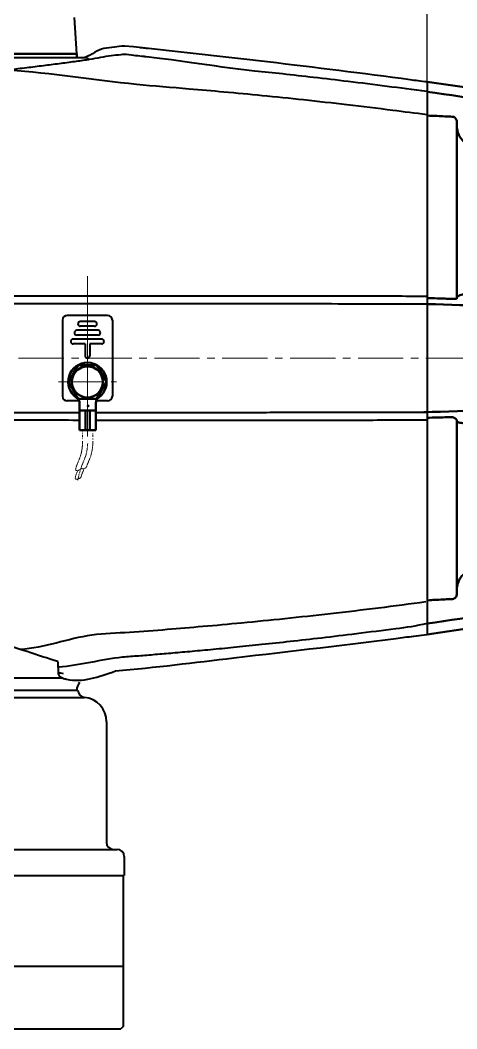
# Model space of a CAD drawing. Extents: x -12012 to 8795, y -497 to 32605.
# Drawn here: x -11228.7 to -11044.9, y 31836.2 to 32260.6 of the extents above; entities that cross this region are included whole.
import ezdxf

# ---------------------------------------------------------------- set-up
doc = ezdxf.new("R2010")
doc.units = 0
doc.header["$MEASUREMENT"] = 0
for name, pattern in [('CENTER', [2, 1.25, -0.25, 0.25, -0.25]), ('CENTER2', [28.575, 19.05, -3.175, 3.175, -3.175]), ('DIVIDE2', [0.625, 0.25, -0.125, 0, -0.125, 0, -0.125])]:
    doc.linetypes.add(name, pattern=pattern)
doc.layers.get('0').update_dxf_attribs({"linetype": 'CONTINUOUS', "lineweight": 35})
doc.layers.get('DEFPOINTS').update_dxf_attribs({"linetype": 'CONTINUOUS'})
for name, color, linetype, lineweight in [('1CEN', 4, 'CENTER2', 9), ('中心线', 14, 'CENTER', 9), ('单点划线', 1, 'CENTER2', 13), ('双点划线', 6, 'DIVIDE2', 13), ('尺寸线', 3, 'CONTINUOUS', 15), ('粗实线', 7, 'CONTINUOUS', 40)]:
    doc.layers.add(name, color=color, linetype=linetype, lineweight=lineweight)
doc.styles.add('STYLE1', font='txt.shx', dxfattribs={"width": 0.8, "height": 3, "bigfont": 'hzdx.shx'})
doc.dimstyles.new('工程标注', dxfattribs={"dimtxt": 6, "dimasz": 5, "dimexe": 1, "dimexo": 0, "dimgap": 1, "dimtad": 1, "dimdec": 0, "dimdsep": 46, "dimtxsty": 'STYLE1', "dimcen": 1, "dimclrd": 256, "dimclrt": 256, "dimadec": 0, "dimazin": 2, "dimtfac": 1, "dimtdec": 0, "dimtmove": 0, "dimatfit": 3, "dimfxl": 0, "dimtolj": 1, "dimarcsym": 0})

# ---------------------------------------------------------------- blocks, each defined once
blk = doc.blocks.new('*D362')
at = {"layer": 'DEFPOINTS', "color": 0, "ltscale": 10, "transparency": 16777216}
for p in [(-11057.42, 32409.98), (-11335.42, 32404.22), (-11057.42, 32234.62)]:
    blk.add_point(p, dxfattribs=at)
at = {"layer": '尺寸线', "color": 0, "lineweight": -2, "ltscale": 10, "transparency": 16777216}
for p, q in [((-11335.42, 32404.22), (-11335.42, 32410.98)), ((-11057.42, 32234.62), (-11057.42, 32410.98))]:
    blk.add_line(p, q, dxfattribs=at)
at = {"layer": '尺寸线', "lineweight": -2, "ltscale": 10, "transparency": 16777216}
blk.add_line((-11330.42, 32409.98), (-11062.42, 32409.98), dxfattribs=at)
at = {"layer": '尺寸线', "ltscale": 10, "transparency": 16777216}
for points in [[(-11330.42, 32410.82), (-11330.42, 32409.15), (-11335.42, 32409.98)], [(-11062.42, 32410.82), (-11062.42, 32409.15), (-11057.42, 32409.98)]]:
    blk.add_solid(points, dxfattribs=at)
at = {"layer": '尺寸线', "ltscale": 10, "transparency": 16777216, "insert": (-11196.42, 32413.98), "char_height": 3, "attachment_point": 5, "style": 'STYLE1'}
blk.add_mtext('\\A1;{\\H2x;278}', dxfattribs=at)
blk = doc.blocks.new('*D363')
at = {"layer": 'DEFPOINTS', "color": 0, "ltscale": 10, "transparency": 16777216}
for p in [(-10891.77, 32470.41), (-11781.42, 32210.31), (-10891.77, 32201.18)]:
    blk.add_point(p, dxfattribs=at)
at = {"layer": '尺寸线', "color": 0, "lineweight": -2, "ltscale": 10, "transparency": 16777216}
for p, q in [((-11781.42, 32210.31), (-11781.42, 32471.41)), ((-10891.77, 32201.18), (-10891.77, 32471.41))]:
    blk.add_line(p, q, dxfattribs=at)
at = {"layer": '尺寸线', "lineweight": -2, "ltscale": 10, "transparency": 16777216}
blk.add_line((-11776.42, 32470.41), (-10896.77, 32470.41), dxfattribs=at)
at = {"layer": '尺寸线', "ltscale": 10, "transparency": 16777216}
for points in [[(-11776.42, 32471.25), (-11776.42, 32469.58), (-11781.42, 32470.41)], [(-10896.77, 32471.25), (-10896.77, 32469.58), (-10891.77, 32470.41)]]:
    blk.add_solid(points, dxfattribs=at)
at = {"layer": '尺寸线', "ltscale": 10, "transparency": 16777216, "insert": (-11336.59, 32474.41), "char_height": 3, "attachment_point": 5, "style": 'STYLE1'}
blk.add_mtext('\\A1;{\\H2x;890}', dxfattribs=at)

msp = doc.modelspace()

# ---------------------------------------------------------------- hatches: boundary and pattern name
at = {"layer": '粗实线'}
msp.add_hatch(color=256, dxfattribs=at).paths.add_polyline_path([(-11199.959, 32098.316, 1), (-11200.359, 32098.316, 1)])

# ---------------------------------------------------------------- linework, layer by layer
at = {"color": 7, "linetype": 'Continuous'}
for p, q in [((-11204.919, 32246.515), (-11205.823, 32261.771)), ((-11170.649, 32250.172), (-11170.676, 32250.166)), ((-11427.07, 32246.515), (-11204.921, 32246.515)), ((-11204.919, 32246.515), (-11414.827, 32246.515)), ((-11200.421, 32244.715), (-11414.827, 32244.715)), ((-11057.421, 32234.618), (-11057.421, 32002.198)), ((-11210.668, 31983.715), (-11265.671, 31983.715)), ((-11265.671, 31978.715), (-11204.921, 31978.715))]:
    msp.add_line(p, q, dxfattribs=at)
for p, q in [((-11191.921, 32136.415), (-11208.921, 32136.415)), ((-11210.921, 32134.415), (-11210.921, 32102.415)), ((-11204.421, 32132.815), (-11204.421, 32132.815)), ((-11197.421, 32133.815), (-11203.421, 32133.815)), ((-11197.421, 32131.815), (-11203.421, 32131.815)), ((-11196.421, 32132.815), (-11196.421, 32132.815)), ((-11189.921, 32134.415), (-11189.921, 32102.415)), ((-11205.921, 32129.115), (-11205.921, 32129.115)), ((-11195.921, 32130.115), (-11204.921, 32130.115)), ((-11195.921, 32128.115), (-11204.921, 32128.115)), ((-11194.921, 32129.115), (-11194.921, 32129.115)), ((-11207.421, 32125.415), (-11207.421, 32125.415)), ((-11194.421, 32126.415), (-11206.421, 32126.415)), ((-11201.421, 32124.415), (-11206.421, 32124.415)), ((-11201.421, 32124.415), (-11201.421, 32119.415)), ((-11199.421, 32124.415), (-11199.421, 32119.415)), ((-11194.421, 32124.415), (-11199.421, 32124.415)), ((-11193.421, 32125.415), (-11193.421, 32125.415)), ((-11200.421, 32118.415), (-11200.421, 32118.415)), ((-11203.953, 32100.415), (-11208.921, 32100.415)), ((-11191.921, 32100.415), (-11196.716, 32100.415)), ((-11265.671, 31978.715), (-11204.421, 31978.715)), ((-11265.671, 31975.672), (-11201.706, 31975.672)), ((-11192.421, 31965.415), (-11192.421, 31914.715)), ((-11335.421, 31911.715), (-11189.421, 31911.715)), ((-11189.421, 31911.715), (-11187.921, 31911.715)), ((-11184.921, 31908.715), (-11184.921, 31900.715)), ((-11335.421, 31900.715), (-11184.921, 31900.715))]:
    msp.add_line(p, q)
at = {"ltscale": 10}
for p, q in [((-11185.421, 31900.715), (-11185.421, 31837.215)), ((-11485.421, 31862.616), (-11185.421, 31862.616)), ((-11235.421, 31836.215), (-11186.421, 31836.215)), ((-11185.421, 31837.215), (-11186.421, 31836.215))]:
    msp.add_line(p, q, dxfattribs=at)
at = {"color": 7, "linetype": 'Continuous'}
for centre, start, end in [((-11195.421, 32244.715), 180, 189.31162), ((-11199.921, 31978.715), 139.16905, 180)]:
    msp.add_arc(centre, 5, start, end, dxfattribs=at)
for centre, radius, start, end in [((-11208.921, 32134.415), 2, 90, 180), ((-11191.921, 32134.415), 2, 0, 90), ((-11203.421, 32132.815), 1, 90, 180), ((-11203.421, 32132.815), 1, 180, 270), ((-11197.421, 32132.815), 1, 0, 90), ((-11197.421, 32132.815), 1, 270, 0), ((-11204.921, 32129.115), 1, 90, 180), ((-11204.921, 32129.115), 1, 180, 270), ((-11195.921, 32129.115), 1, 0, 90), ((-11195.921, 32129.115), 1, 270, 0), ((-11206.421, 32125.415), 1, 90, 180), ((-11206.421, 32125.415), 1, 180, 270), ((-11194.421, 32125.415), 1, 0, 90), ((-11194.421, 32125.415), 1, 270, 0), ((-11200.421, 32119.415), 1, 180, 270), ((-11200.421, 32119.415), 1, 270, 0), ((-11208.921, 32102.415), 2, 180, 270), ((-11191.921, 32102.415), 2, 270, 0), ((-11201.421, 31978.659), 3, 180, 264.54814), ((-11202.681, 31965.459), 10.26, 359.75773, 84.54814), ((-11189.421, 31914.715), 3, 180, 270), ((-11187.921, 31908.715), 3, 0, 90)]:
    msp.add_arc(centre, radius, start, end)
for points, knots in [([(-11184.694, 32249.726), (-11185.129, 32249.708), (-11186.935, 32249.495), (-11190.188, 32249.043), (-11196.027, 32248.759), (-11199.393, 32245.271), (-11202.169, 32244.715)], [17.8309539, 17.8309539, 17.8309539, 17.8309539, 19.1413896, 23.2670164, 27.7573383, 36.2507175, 36.2507175, 36.2507175, 36.2507175]), ([(-11057.421, 32234.614), (-11060.126, 32234.917), (-11102.318, 32240.656), (-11144.637, 32245.438), (-11184.763, 32249.733)], [70.8240491, 70.8240491, 70.8240491, 70.8240491, 77.4985257, 198.5646, 198.5646, 198.5646, 198.5646]), ([(-11175.121, 32245.11), (-11175.933, 32245.209), (-11177.85, 32245.434), (-11181.154, 32245.724), (-11184.081, 32246.335), (-11187.276, 32245.949), (-11190.563, 32245.597), (-11195.013, 32244.892), (-11198.088, 32244.321), (-11199.687, 32244.001)], [7.8561511, 7.8561511, 7.8561511, 7.8561511, 10.3101281, 13.6469959, 17.8268107, 19.1422247, 23.2678515, 27.7581734, 32.6504847, 32.6504847, 32.6504847, 32.6504847]), ([(-11175.03, 32248.686), (-11175.758, 32248.773), (-11176.846, 32248.895), (-11177.934, 32249.002), (-11178.294, 32249.039)], [8.1104459, 8.1104459, 8.1104459, 8.1104459, 10.309293, 11.3951797, 11.3951797, 11.3951797, 11.3951797]), ([(-11057.421, 32230.595), (-11063.375, 32231.332), (-11074.279, 32232.769), (-11090.049, 32234.737), (-11104.717, 32236.461), (-11117.843, 32237.95), (-11144.512, 32240.59), (-11166.64, 32244.396), (-11176.404, 32245.249)], [70.8323785, 70.8323785, 70.8323785, 70.8323785, 87.3405253, 103.829598, 118.5069076, 131.6477754, 143.4600115, 198.8999779, 198.8999779, 198.8999779, 198.8999779]), ([(-11233.426, 32239.715), (-11215.481, 32238.434), (-11190.326, 32234.328), (-11160.103, 32232.008), (-11142.46, 32230.46), (-11126.419, 32228.95), (-11109.14, 32227.173), (-11090.813, 32225.119), (-11073.645, 32223.028), (-11062.576, 32221.58), (-11057.421, 32220.953)], [0, 0, 0, 0, 53.9709899, 76.301818, 90.9222916, 107.1032616, 124.6365961, 143.0314582, 162.4295504, 176.5198419, 176.5198419, 176.5198419, 176.5198419]), ([(-11057.421, 32144.375), (-11066.768, 32144.42), (-11086.574, 32144.478), (-11116.268, 32144.49), (-11146.322, 32144.47), (-11175.624, 32144.457), (-11204.688, 32144.454), (-11224.044, 32144.44), (-11233.694, 32144.427)], [69.5045355, 69.5045355, 69.5045355, 69.5045355, 97.5455312, 128.9203692, 158.5882228, 187.7080065, 216.8269769, 245.7774493, 245.7774493, 245.7774493, 245.7774493]), ([(-11057.421, 32141.116), (-11062.737, 32141.128), (-11075.205, 32141.154), (-11095.428, 32141.188), (-11118.771, 32141.219), (-11144.103, 32141.245), (-11171.633, 32141.264), (-11201.48, 32141.276), (-11222.187, 32141.277), (-11232.94, 32141.275)], [69.5005712, 69.5005712, 69.5005712, 69.5005712, 85.4477395, 106.904581, 130.1700807, 155.4757981, 182.8995495, 212.7602125, 245.0191428, 245.0191428, 245.0191428, 245.0191428]), ([(-11196.872, 32095.558), (-11187.481, 32095.561), (-11168.411, 32095.569), (-11140.698, 32095.589), (-11114.624, 32095.617), (-11091.184, 32095.649), (-11072.413, 32095.683), (-11061.396, 32095.706), (-11057.421, 32095.714)], [36.0680435, 36.0680435, 36.0680435, 36.0680435, 64.2410356, 93.2766792, 119.2068764, 142.465697, 163.595519, 175.5185747, 175.5185747, 175.5185747, 175.5185747]), ([(-11233.694, 32092.404), (-11224.044, 32092.39), (-11214.058, 32092.383), (-11204.072, 32092.379), (-11203.736, 32092.379)], [0, 0, 0, 0, 28.9496047, 29.9580556, 29.9580556, 29.9580556, 29.9580556]), ([(-11196.872, 32092.377), (-11189.79, 32092.375), (-11173, 32092.372), (-11146.32, 32092.361), (-11116.264, 32092.341), (-11086.57, 32092.353), (-11066.766, 32092.411), (-11057.421, 32092.456)], [36.8223422, 36.8223422, 36.8223422, 36.8223422, 58.069359, 87.1915624, 116.8626041, 148.2376584, 176.2729138, 176.2729138, 176.2729138, 176.2729138]), ([(-11057.921, 32015.842), (-11064.587, 32014.938), (-11077.986, 32013.198), (-11097.798, 32010.837), (-11116.986, 32008.744), (-11134.902, 32006.971), (-11151.4, 32005.455), (-11167.133, 32004.193), (-11182.685, 32002.76), (-11203.624, 32002.43), (-11218.494, 31996.479), (-11228.694, 31995.851)], [69.3900289, 69.3900289, 69.3900289, 69.3900289, 89.5706106, 109.923161, 129.2439783, 147.4763986, 163.9316257, 178.9501982, 194.8155792, 210.8178484, 241.4742965, 241.4742965, 241.4742965, 241.4742965]), ([(-11212.822, 31990.73), (-11217.182, 31992.057), (-11227.035, 31995.336), (-11242.89, 32000.444), (-11257.216, 32004.141), (-11266.023, 32005.795), (-11268.671, 32006.233)], [0, 0, 0, 0, 13.6737062, 31.1499783, 49.9660609, 58.0142693, 58.0142693, 58.0142693, 58.0142693]), ([(-11057.421, 32006.742), (-11062.148, 32005.627), (-11071.908, 32004.326), (-11086.58, 32002.466), (-11101.416, 32000.683), (-11114.671, 31999.174), (-11126.591, 31997.889), (-11137.375, 31996.787), (-11147.172, 31995.835), (-11156.088, 31995.011), (-11164.221, 31994.288), (-11171.727, 31993.663), (-11178.81, 31993.05), (-11192.524, 31992.256), (-11203.601, 31989.049), (-11212.673, 31988.39)], [69.3320038, 69.3320038, 69.3320038, 69.3320038, 82.1285454, 98.8693385, 113.7009861, 126.9576604, 138.8891545, 149.6674815, 159.4777749, 168.418445, 176.5298085, 183.9751088, 191.0137822, 197.8604956, 225.1487583, 225.1487583, 225.1487583, 225.1487583]), ([(-11188.618, 31986.793), (-11171.967, 31988.279), (-11131.125, 31993.312), (-11087.53, 31998.199), (-11060.621, 32001.797), (-11057.421, 32002.163)], [0, 0, 0, 0, 50.1515804, 123.4278119, 131.6006451, 131.6006451, 131.6006451, 131.6006451]), ([(-11210.676, 31983.682), (-11210.211, 31983.569), (-11202.966, 31981.656), (-11195.58, 31984.347), (-11188.618, 31986.793)], [0, 0, 0, 0, 1.4358456, 22.3842456, 22.3842456, 22.3842456, 22.3842456])]:
    msp.add_open_spline(points, degree=3, knots=knots, dxfattribs=at)
for points, start_tangent, end_tangent in [([(-11200.309, 32243.913), (-11205.902, 32243.131), (-11212.306, 32242.265), (-11218.96, 32241.406), (-11225.96, 32240.555), (-11233.426, 32239.715)], (-0.9901478, -0.1400265), (-0.9942712, -0.1068866)), ([(-11199.687, 32244.001), (-11200.309, 32243.913)], (-0.9901063, -0.1403196), (-0.9901478, -0.1400265)), ([(-11212.572, 31986.048), (-11212.674, 31988.398), (-11212.822, 31990.73)], (-0.033686, 0.9994325), (-0.0734439, 0.9972994)), ([(-11211.745, 31984.192), (-11212.16, 31984.702), (-11212.449, 31985.336), (-11212.572, 31986.048)], (-0.7309386, 0.6824432), (-0.0336902, 0.9994323)), ([(-11210.535, 31985.569), (-11212.572, 31986.047)], (-0.973292, 0.2295708), (-0.9738961, 0.2269944)), ([(-11210.968, 31983.753), (-11211.233, 31983.844), (-11211.745, 31984.192)], (-0.9718512, 0.2355956), (-0.7309386, 0.6824432)), ([(-11210.967, 31983.752), (-11210.817, 31983.716)], (0.9720261, -0.2348729), (0.9719779, -0.2350723)), ([(-11210.817, 31983.716), (-11210.676, 31983.682)], (0.9719779, -0.2350723), (0.971933, -0.2352579))]:
    msp.add_spline(points, degree=3, dxfattribs=dict(at, start_tangent=start_tangent, end_tangent=end_tangent))
msp.add_open_spline([(-11232.94, 32095.555), (-11223.205, 32095.554), (-11213.471, 32095.555), (-11203.736, 32095.557)], degree=3, dxfattribs=at)
at = {"layer": '1CEN', "color": 1}
for p, q in [((-11200.421, 32085.418), (-11200.421, 32152.908)), ((-10867.421, 32118.415), (-11789.24, 32118.415))]:
    msp.add_line(p, q, dxfattribs=at)
at = {"layer": '中心线'}
msp.add_open_spline([(-11200.304, 32082.5), (-11200.43, 32080.592), (-11200.631, 32077.554), (-11203.32, 32072.323), (-11204.559, 32067.012)], degree=3, knots=[0, 0, 0, 0, 6.7240485, 10.7122351, 10.7122351, 10.7122351, 10.7122351], dxfattribs=at)
at = {"layer": '单点划线'}
for p, q in [((-11200.421, 32143.171), (-11200.421, 32093.374)), ((-11212.612, 32108.415), (-11188.23, 32108.415))]:
    msp.add_line(p, q, dxfattribs=at)
at = {"layer": '双点划线', "linetype": 'DIVIDE2', "ltscale": 4}
for p, q in [((-11202.467, 32082.5), (-11202.467, 32088.056)), ((-11198.141, 32082.541), (-11198.141, 32088.056))]:
    msp.add_line(p, q, dxfattribs=at)
msp.add_lwpolyline([(-11205.537, 32067.596), (-11205.45, 32067.564), (-11205.379, 32067.535), (-11205.32, 32067.51), (-11205.273, 32067.488), (-11205.233, 32067.47), (-11205.199, 32067.455), (-11205.169, 32067.444), (-11205.139, 32067.437), (-11205.108, 32067.433), (-11205.076, 32067.432), (-11205.044, 32067.434), (-11205.01, 32067.438), (-11204.977, 32067.444), (-11204.943, 32067.451), (-11204.91, 32067.459), (-11204.878, 32067.467), (-11204.847, 32067.474), (-11204.817, 32067.482), (-11204.786, 32067.489), (-11204.756, 32067.495), (-11204.726, 32067.501), (-11204.694, 32067.507), (-11204.662, 32067.511), (-11204.628, 32067.515), (-11204.592, 32067.518), (-11204.554, 32067.521), (-11204.515, 32067.523), (-11204.475, 32067.526), (-11204.434, 32067.531), (-11204.393, 32067.536), (-11204.352, 32067.543), (-11204.311, 32067.553), (-11204.271, 32067.565), (-11204.231, 32067.58), (-11204.191, 32067.597), (-11204.152, 32067.615), (-11204.113, 32067.636), (-11204.075, 32067.658), (-11204.036, 32067.681), (-11203.998, 32067.705), (-11203.959, 32067.73), (-11203.914, 32067.758), (-11203.858, 32067.791), (-11203.783, 32067.833), (-11203.686, 32067.884), (-11203.558, 32067.947), (-11203.396, 32068.025), (-11203.192, 32068.121)], dxfattribs=at)
at = {"layer": '双点划线'}
for points, knots in [([(-11202.467, 32082.5), (-11202.594, 32080.592), (-11202.795, 32077.554), (-11205.484, 32072.323), (-11205.365, 32071.2)], [0, 0, 0, 0, 6.7240485, 10.7122351, 10.7122351, 10.7122351, 10.7122351]), ([(-11198.141, 32082.541), (-11198.267, 32080.634), (-11198.443, 32077.964), (-11200.542, 32073.601), (-11200.849, 32072.562)], [0, 0, 0, 0, 6.7240485, 9.4136366, 9.4136366, 9.4136366, 9.4136366])]:
    msp.add_open_spline(points, degree=3, knots=knots, dxfattribs=at)
at = {"layer": '双点划线', "end_tangent": (0.9261692, -0.3771083)}
msp.add_spline([(-11205.365, 32071.2), (-11204.121, 32071.2), (-11202.929, 32071.886), (-11201.899, 32071.886), (-11200.849, 32072.562)], degree=3, dxfattribs=at)
at = {"layer": '双点划线'}
for points in [[(-11201.771, 32071.963), (-11202.305, 32070.659), (-11203.013, 32069.198), (-11203.192, 32068.121)], [(-11204.501, 32071.114), (-11205.064, 32069.796), (-11205.628, 32068.455), (-11205.537, 32067.596)]]:
    msp.add_open_spline(points, degree=3, dxfattribs=at)
at = {"layer": '粗实线', "ltscale": 10}
msp.add_line((-11204.921, 32246.515), (-11204.921, 32244.715), dxfattribs=at)
at = {"layer": '粗实线', "color": 0}
for p, q in [((-11057.421, 32234.614), (-11036.789, 32231.681)), ((-11044.91, 32143.619), (-11044.91, 32217.871)), ((-11044.91, 32143.293), (-11044.91, 32143.619)), ((-11044.91, 32019.273), (-11044.91, 32092.239)), ((-11057.421, 32002.163), (-11036.789, 32005.198))]:
    msp.add_line(p, q, dxfattribs=at)
at = {"layer": '粗实线'}
for p, q in [((-11208.454, 32108.403), (-11204.328, 32115.503)), ((-11204.328, 32115.503), (-11196.502, 32115.503)), ((-11192.346, 32108.403), (-11196.446, 32115.503)), ((-11208.454, 32108.403), (-11204.355, 32101.303)), ((-11192.346, 32108.403), (-11196.392, 32101.397)), ((-11204.355, 32101.303), (-11196.559, 32101.303)), ((-11203.736, 32099.295), (-11203.736, 32088.056)), ((-11196.872, 32099.462), (-11196.872, 32088.056)), ((-11203.736, 32096.438), (-11196.872, 32096.438)), ((-11201.269, 32096.438), (-11201.269, 32088.056)), ((-11199.339, 32096.438), (-11199.339, 32088.056)), ((-11203.736, 32088.056), (-11196.872, 32088.056)), ((-11057.421, 32016.397), (-11056.42, 32016.599))]:
    msp.add_line(p, q, dxfattribs=at)
for centre, radius in [((-11200.421, 32108.415), 6.502), ((-11200.159, 32098.316), 0.2)]:
    msp.add_circle(centre, radius, dxfattribs=at)
for centre, radius, start, end in [((-11200.421, 32108.415), 8.093, 89.17008, 235.30085), ((-11200.421, 32108.415), 8.093, 306.18551, 88.76383), ((-11206.736, 32099.295), 3, 0, 55.30085), ((-11193.872, 32099.462), 3, 126.18551, 180)]:
    msp.add_arc(centre, radius, start, end, dxfattribs=at)
at = {"layer": '粗实线', "color": 0}
for points, start_tangent, end_tangent in [([(-11057.421, 32230.503), (-11002.181, 32221.989), (-10949.147, 32214.475), (-10896.925, 32207.124)], (0.9901139, -0.1402656), (0.9901087, -0.1403022)), ([(-11046.807, 32219.997), (-11050.004, 32220.145), (-11053.208, 32220.293), (-11057.421, 32220.441)], (-0.9989337, 0.0461673), (-0.9989443, 0.0459388)), ([(-11046.807, 32219.997), (-11046.223, 32219.875), (-11045.7, 32219.574), (-11045.284, 32219.12), (-11045.009, 32218.541), (-11044.91, 32217.871)], (0.9989337, -0.0461673), (0, -1)), ([(-11044.91, 32216.311), (-11044.695, 32214.303), (-11044.073, 32212.413), (-11043.11, 32210.764), (-11041.884, 32209.421), (-11040.425, 32208.403), (-11038.86, 32207.777), (-11037.252, 32207.538)], (0, -1), (0.9994933, -0.0318294)), ([(-11057.421, 32143.658), (-11053.203, 32143.555), (-11049.998, 32143.453), (-11046.807, 32143.353)], (0.9994854, -0.0320785), (0.9995082, -0.031359)), ([(-11044.91, 32143.619), (-11045.292, 32143.428), (-11045.711, 32143.374), (-11046.229, 32143.349), (-11046.807, 32143.353)], (0, -1), (-0.9995082, 0.031359)), ([(-11037.252, 32145.544), (-11038.858, 32145.565), (-11040.422, 32145.479), (-11041.881, 32145.286), (-11043.108, 32145.011), (-11044.071, 32144.668), (-11044.694, 32144.285), (-11044.91, 32143.898)], (-0.9989876, 0.0449854), (0, -1)), ([(-10896.925, 32137.43), (-10948.956, 32138.32), (-11002.097, 32139.231), (-11057.421, 32141.116)], (-0.9998543, 0.017068), (-0.999852, 0.0172036)), ([(-11058.862, 32095.711), (-11002.097, 32097.648), (-10948.956, 32098.559), (-10896.925, 32099.449)], (0.999852, 0.0172036), (0.9998543, 0.017068)), ([(-11046.792, 32093.626), (-11050.008, 32093.526), (-11053.217, 32093.425), (-11057.421, 32093.324)], (-0.9995221, -0.0309111), (-0.9994991, -0.0316479)), ([(-11044.91, 32092.239), (-11044.997, 32092.468), (-11046.792, 32093.626)], (0.0004093, 0.9999999), (-0.893404, 0.4492542)), ([(-11037.252, 32090.812), (-11038.85, 32090.784), (-11040.383, 32090.832), (-11041.797, 32090.952), (-11043.043, 32091.14), (-11044.037, 32091.385), (-11044.686, 32091.666), (-11044.91, 32091.954)], (-0.9991994, -0.0400068), (-0.0000964, 1)), ([(-10896.925, 32029.824), (-10949.147, 32022.404), (-11002.181, 32014.89), (-11057.421, 32006.742)], (-0.9901087, -0.1403022), (-0.9901139, -0.1402656)), ([(-11044.91, 32020.841), (-11044.686, 32022.872), (-11044.036, 32024.778), (-11043.04, 32026.417), (-11041.795, 32027.722), (-11040.382, 32028.672), (-11038.85, 32029.267), (-11037.252, 32029.503)], (0.0000137, 1), (0.9994434, 0.0333612)), ([(-11056.42, 32016.599), (-11053.221, 32016.747), (-11050.017, 32016.895), (-11046.807, 32017.043)], (0.9989415, 0.045998), (0.9989309, 0.0462289)), ([(-11046.807, 32017.043), (-11046.4, 32017.108), (-11045.977, 32017.287), (-11045.575, 32017.596), (-11045.234, 32018.038), (-11044.997, 32018.607), (-11044.91, 32019.273)], (0.9990368, 0.0438811), (-0.0001488, 1))]:
    msp.add_spline(points, degree=3, dxfattribs=dict(at, start_tangent=start_tangent, end_tangent=end_tangent))

# ---------------------------------------------------------------- dimensions: what is measured, and where the dimension line sits
at = {"layer": '尺寸线', "ltscale": 10}
for base, p1, p2, picture, middle in [((-10891.767, 32470.412), (-11781.421, 32210.315), (-10891.767, 32201.178), '*D363', (-11336.594, 32474.412)), ((-11057.421, 32409.982), (-11335.421, 32404.223), (-11057.421, 32234.618), '*D362', (-11196.421, 32413.982))]:
    dim = msp.add_linear_dim(base=base, p1=p1, p2=p2, text='{\\H2x;<>}', dimstyle='工程标注', dxfattribs=at)
    dim.commit()
    dim.dimension.update_dxf_attribs({"geometry": picture, "text_midpoint": middle})

doc.saveas('drawing.dxf')
